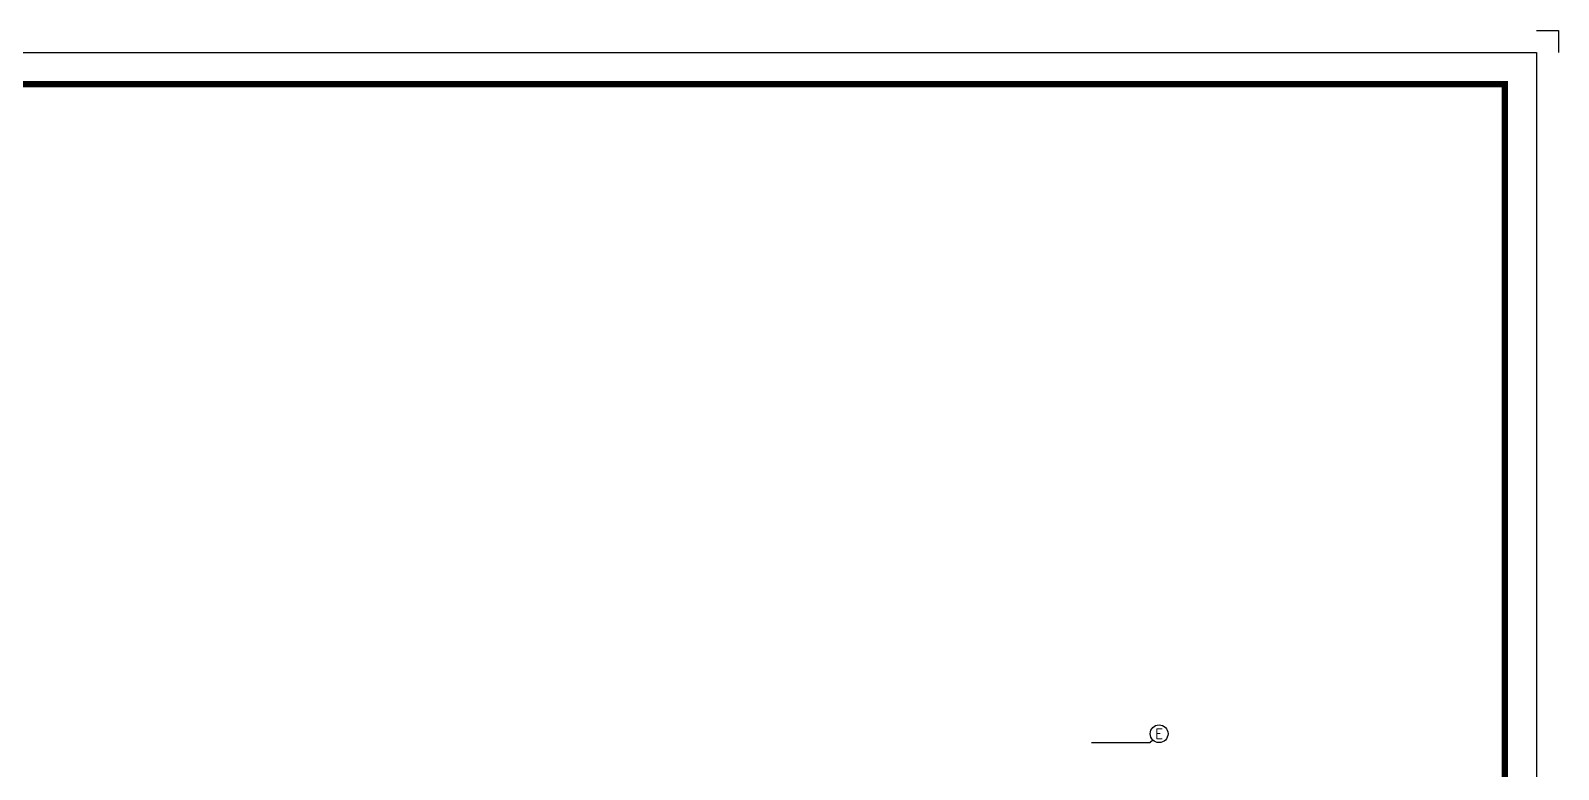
# Model space of a CAD drawing. Extents: x 174844 to 235370, y 408491 to 451532.
# Drawn here: x 200997 to 235370, y 434909 to 451532 of the extents above; entities that cross this region are included whole.
import ezdxf
from ezdxf.enums import TextEntityAlignment as Align

# ---------------------------------------------------------------- set-up
doc = ezdxf.new("R2010")
doc.units = 0
doc.header["$LTSCALE"] = 10
doc.header["$MEASUREMENT"] = 0
for name, color, linetype in [('AXIS', 3, 'Continuous'), ('AXIS_TEXT', 7, 'Continuous'), ('PUB_TITLE', 4, 'Continuous')]:
    doc.layers.add(name, color=color, linetype=linetype)
doc.styles.add('_TCH_AXIS', font='COMPLEX', dxfattribs={"bigfont": 'GBCBIG'})
doc.styles.add('COMPLEX', font='COMPLEX')

# ---------------------------------------------------------------- blocks, each defined once
blk = doc.blocks.new('tk')
blk.add_lwpolyline([(2353341, 1644975), (2354041, 1644975), (2354041, 1644275)])
blk.add_lwpolyline([(2269241, 1644275), (2353341, 1644275), (2353341, 1584875), (2269241, 1584875)], close=True)
at = {"const_width": 200}
blk.add_lwpolyline([(2271741, 1585875), (2352341, 1585875), (2352341, 1643275), (2271741, 1643275)], close=True, dxfattribs=at)
blk = doc.blocks.new('_AXISO')
blk.add_circle((0, 0), 0.5)
at = {"layer": 'AXIS_TEXT', "style": 'COMPLEX', "width": 1.041667}
blk.add_attdef('A', text='', height=0.56, dxfattribs=at).set_placement((-0.25, -0.28), (0.25, -0.28), align=Align.FIT)

msp = doc.modelspace()

# ---------------------------------------------------------------- linework, layer by layer
at = {"layer": 'AXIS'}
for p in [(224868.3, 435512), (226244.7, 435570.6)]:
    msp.add_line(p, (226186.1, 435512), dxfattribs=at)

# ---------------------------------------------------------------- block references
ref = msp.add_blockref('_AXISO', (226386.1, 435712), dxfattribs=dict(at, xscale=400, yscale=400, zscale=400))
ref.add_attrib('A', 'E', dxfattribs={"layer": 'AXIS_TEXT', "height": 222.7, "style": '_TCH_AXIS'}).set_placement((226301.3, 435600.6), (226471, 435600.6), align=Align.FIT)
at = {"layer": 'PUB_TITLE', "xscale": 0.7079078182788161, "yscale": 0.7079078182788161, "zscale": 0.7079078182788161}
msp.add_blockref('tk', (-1431073.9, -712958.7), dxfattribs=at)

doc.saveas('drawing.dxf')
